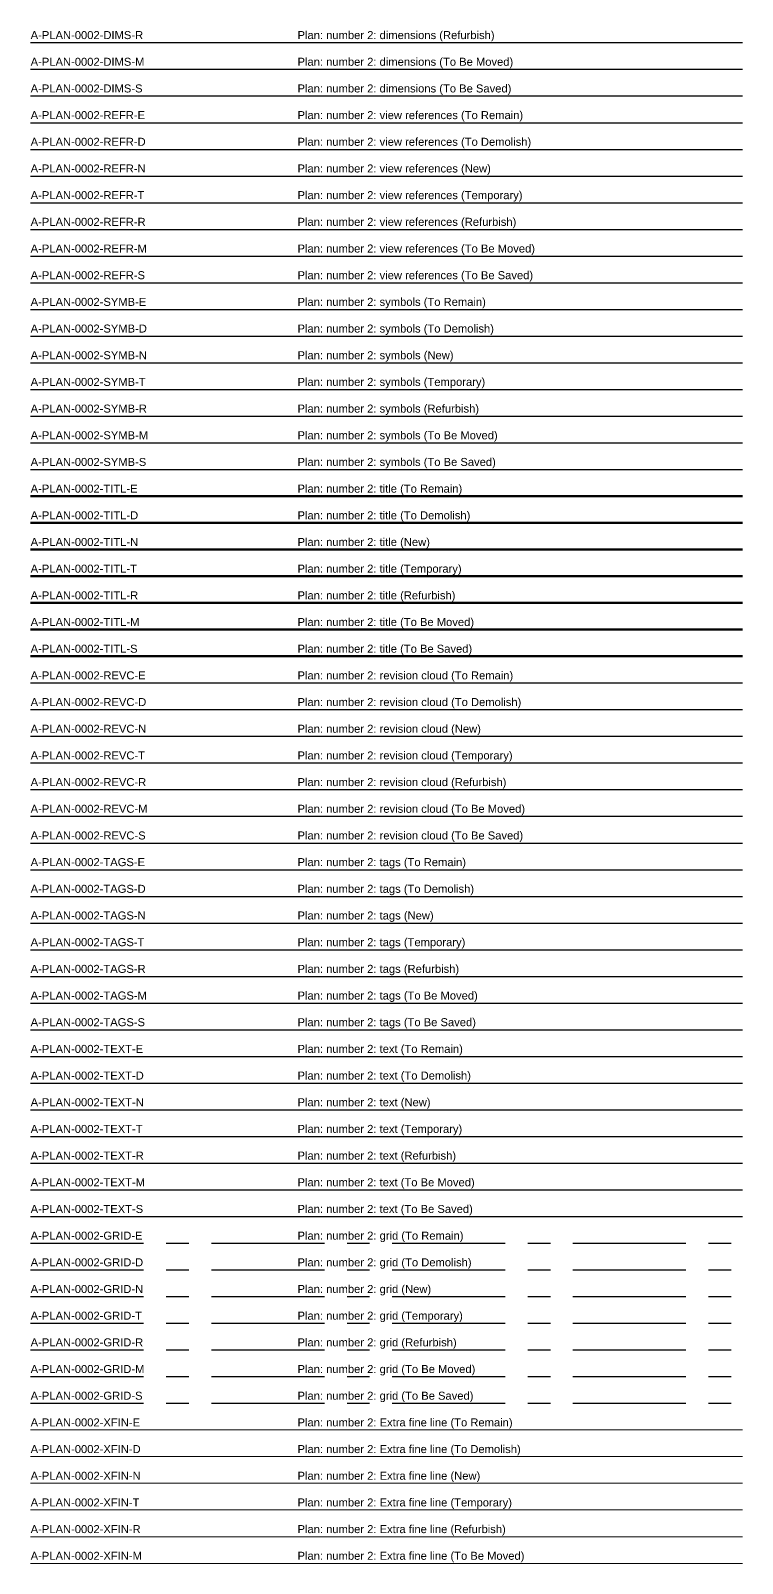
# Model space of a CAD drawing. Header units: millimetres. Extents: x 0 to 200, y -3472 to 3.
# Drawn here: x 0 to 200, y -1732.5 to -1301.6 of the extents above; entities that cross this region are included whole.
import ezdxf

# ---------------------------------------------------------------- set-up
doc = ezdxf.new("R2010")
doc.units = ezdxf.units.MM
doc.linetypes.add('CENTER', pattern=[50.8, 31.75, -6.35, 6.35, -6.35])
for name, color, linetype, lineweight in [('A-PLAN-0002-DIMS-M', 51, 'Continuous', 25), ('A-PLAN-0002-DIMS-R', 131, 'Continuous', 25), ('A-PLAN-0002-DIMS-S', 101, 'Continuous', 25), ('A-PLAN-0002-GRID-D', 11, 'CENTER', 25), ('A-PLAN-0002-GRID-E', 201, 'CENTER', 25), ('A-PLAN-0002-GRID-M', 51, 'CENTER', 25), ('A-PLAN-0002-GRID-N', 171, 'CENTER', 25), ('A-PLAN-0002-GRID-R', 131, 'CENTER', 25), ('A-PLAN-0002-GRID-S', 101, 'CENTER', 25), ('A-PLAN-0002-GRID-T', 31, 'CENTER', 25), ('A-PLAN-0002-REFR-D', 11, 'Continuous', 25), ('A-PLAN-0002-REFR-E', 201, 'Continuous', 25), ('A-PLAN-0002-REFR-M', 51, 'Continuous', 25), ('A-PLAN-0002-REFR-N', 171, 'Continuous', 25), ('A-PLAN-0002-REFR-R', 131, 'Continuous', 25), ('A-PLAN-0002-REFR-S', 101, 'Continuous', 25), ('A-PLAN-0002-REFR-T', 31, 'Continuous', 25), ('A-PLAN-0002-REVC-D', 71, 'Continuous', 25), ('A-PLAN-0002-REVC-E', 71, 'Continuous', 25), ('A-PLAN-0002-REVC-M', 71, 'Continuous', 25), ('A-PLAN-0002-REVC-N', 71, 'Continuous', 25), ('A-PLAN-0002-REVC-R', 71, 'Continuous', 25), ('A-PLAN-0002-REVC-S', 71, 'Continuous', 25), ('A-PLAN-0002-REVC-T', 71, 'Continuous', 25), ('A-PLAN-0002-SYMB-D', 11, 'Continuous', 25), ('A-PLAN-0002-SYMB-E', 201, 'Continuous', 25), ('A-PLAN-0002-SYMB-M', 51, 'Continuous', 25), ('A-PLAN-0002-SYMB-N', 171, 'Continuous', 25), ('A-PLAN-0002-SYMB-R', 131, 'Continuous', 25), ('A-PLAN-0002-SYMB-S', 101, 'Continuous', 25), ('A-PLAN-0002-SYMB-T', 31, 'Continuous', 25), ('A-PLAN-0002-TAGS-D', 11, 'Continuous', 25), ('A-PLAN-0002-TAGS-E', 201, 'Continuous', 25), ('A-PLAN-0002-TAGS-M', 51, 'Continuous', 25), ('A-PLAN-0002-TAGS-N', 171, 'Continuous', 25), ('A-PLAN-0002-TAGS-R', 131, 'Continuous', 25), ('A-PLAN-0002-TAGS-S', 101, 'Continuous', 25), ('A-PLAN-0002-TAGS-T', 31, 'Continuous', 25), ('A-PLAN-0002-TEXT-D', 11, 'Continuous', 25), ('A-PLAN-0002-TEXT-E', 201, 'Continuous', 25), ('A-PLAN-0002-TEXT-M', 51, 'Continuous', 25), ('A-PLAN-0002-TEXT-N', 171, 'Continuous', 25), ('A-PLAN-0002-TEXT-R', 131, 'Continuous', 25), ('A-PLAN-0002-TEXT-S', 101, 'Continuous', 25), ('A-PLAN-0002-TEXT-T', 31, 'Continuous', 25), ('A-PLAN-0002-TITL-D', 13, 'Continuous', 50), ('A-PLAN-0002-TITL-E', 203, 'Continuous', 50), ('A-PLAN-0002-TITL-M', 53, 'Continuous', 50), ('A-PLAN-0002-TITL-N', 173, 'Continuous', 50), ('A-PLAN-0002-TITL-R', 133, 'Continuous', 50), ('A-PLAN-0002-TITL-S', 103, 'Continuous', 50), ('A-PLAN-0002-TITL-T', 33, 'Continuous', 50), ('A-PLAN-0002-XFIN-D', 10, 'Continuous', 13), ('A-PLAN-0002-XFIN-E', 200, 'Continuous', 13), ('A-PLAN-0002-XFIN-M', 50, 'Continuous', 13), ('A-PLAN-0002-XFIN-N', 170, 'Continuous', 13), ('A-PLAN-0002-XFIN-R', 130, 'Continuous', 13), ('A-PLAN-0002-XFIN-T', 30, 'Continuous', 13)]:
    doc.layers.add(name, color=color, linetype=linetype, lineweight=lineweight)
doc.styles.get("Standard").update_dxf_attribs({"font": 'arial.ttf'})

# ---------------------------------------------------------------- blocks, each defined once
blk = doc.blocks.new('Plan-stack')
at = {"layer": 'A-PLAN-0002-DIMS-M'}
blk.add_line((0, -1312.5), (200, -1312.5), dxfattribs=at)
at = {"layer": 'A-PLAN-0002-DIMS-R'}
blk.add_line((0, -1305), (200, -1305), dxfattribs=at)
at = {"layer": 'A-PLAN-0002-DIMS-S'}
blk.add_line((0, -1320), (200, -1320), dxfattribs=at)
at = {"layer": 'A-PLAN-0002-GRID-D'}
blk.add_line((0, -1650), (200, -1650), dxfattribs=at)
at = {"layer": 'A-PLAN-0002-GRID-E'}
blk.add_line((0, -1642.5), (200, -1642.5), dxfattribs=at)
at = {"layer": 'A-PLAN-0002-GRID-M'}
blk.add_line((0, -1680), (200, -1680), dxfattribs=at)
at = {"layer": 'A-PLAN-0002-GRID-N'}
blk.add_line((0, -1657.5), (200, -1657.5), dxfattribs=at)
at = {"layer": 'A-PLAN-0002-GRID-R'}
blk.add_line((0, -1672.5), (200, -1672.5), dxfattribs=at)
at = {"layer": 'A-PLAN-0002-GRID-S'}
blk.add_line((0, -1687.5), (200, -1687.5), dxfattribs=at)
at = {"layer": 'A-PLAN-0002-GRID-T'}
blk.add_line((0, -1665), (200, -1665), dxfattribs=at)
at = {"layer": 'A-PLAN-0002-REFR-D'}
blk.add_line((0, -1335), (200, -1335), dxfattribs=at)
at = {"layer": 'A-PLAN-0002-REFR-E'}
blk.add_line((0, -1327.5), (200, -1327.5), dxfattribs=at)
at = {"layer": 'A-PLAN-0002-REFR-M'}
blk.add_line((0, -1365), (200, -1365), dxfattribs=at)
at = {"layer": 'A-PLAN-0002-REFR-N'}
blk.add_line((0, -1342.5), (200, -1342.5), dxfattribs=at)
at = {"layer": 'A-PLAN-0002-REFR-R'}
blk.add_line((0, -1357.5), (200, -1357.5), dxfattribs=at)
at = {"layer": 'A-PLAN-0002-REFR-S'}
blk.add_line((0, -1372.5), (200, -1372.5), dxfattribs=at)
at = {"layer": 'A-PLAN-0002-REFR-T'}
blk.add_line((0, -1350), (200, -1350), dxfattribs=at)
at = {"layer": 'A-PLAN-0002-REVC-D'}
blk.add_line((0, -1492.5), (200, -1492.5), dxfattribs=at)
at = {"layer": 'A-PLAN-0002-REVC-E'}
blk.add_line((0, -1485), (200, -1485), dxfattribs=at)
at = {"layer": 'A-PLAN-0002-REVC-M'}
blk.add_line((0, -1522.5), (200, -1522.5), dxfattribs=at)
at = {"layer": 'A-PLAN-0002-REVC-N'}
blk.add_line((0, -1500), (200, -1500), dxfattribs=at)
at = {"layer": 'A-PLAN-0002-REVC-R'}
blk.add_line((0, -1515), (200, -1515), dxfattribs=at)
at = {"layer": 'A-PLAN-0002-REVC-S'}
blk.add_line((0, -1530), (200, -1530), dxfattribs=at)
at = {"layer": 'A-PLAN-0002-REVC-T'}
blk.add_line((0, -1507.5), (200, -1507.5), dxfattribs=at)
at = {"layer": 'A-PLAN-0002-SYMB-D'}
blk.add_line((0, -1387.5), (200, -1387.5), dxfattribs=at)
at = {"layer": 'A-PLAN-0002-SYMB-E'}
blk.add_line((0, -1380), (200, -1380), dxfattribs=at)
at = {"layer": 'A-PLAN-0002-SYMB-M'}
blk.add_line((0, -1417.5), (200, -1417.5), dxfattribs=at)
at = {"layer": 'A-PLAN-0002-SYMB-N'}
blk.add_line((0, -1395), (200, -1395), dxfattribs=at)
at = {"layer": 'A-PLAN-0002-SYMB-R'}
blk.add_line((0, -1410), (200, -1410), dxfattribs=at)
at = {"layer": 'A-PLAN-0002-SYMB-S'}
blk.add_line((0, -1425), (200, -1425), dxfattribs=at)
at = {"layer": 'A-PLAN-0002-SYMB-T'}
blk.add_line((0, -1402.5), (200, -1402.5), dxfattribs=at)
at = {"layer": 'A-PLAN-0002-TAGS-D'}
blk.add_line((0, -1545), (200, -1545), dxfattribs=at)
at = {"layer": 'A-PLAN-0002-TAGS-E'}
blk.add_line((0, -1537.5), (200, -1537.5), dxfattribs=at)
at = {"layer": 'A-PLAN-0002-TAGS-M'}
blk.add_line((0, -1575), (200, -1575), dxfattribs=at)
at = {"layer": 'A-PLAN-0002-TAGS-N'}
blk.add_line((0, -1552.5), (200, -1552.5), dxfattribs=at)
at = {"layer": 'A-PLAN-0002-TAGS-R'}
blk.add_line((0, -1567.5), (200, -1567.5), dxfattribs=at)
at = {"layer": 'A-PLAN-0002-TAGS-S'}
blk.add_line((0, -1582.5), (200, -1582.5), dxfattribs=at)
at = {"layer": 'A-PLAN-0002-TAGS-T'}
blk.add_line((0, -1560), (200, -1560), dxfattribs=at)
at = {"layer": 'A-PLAN-0002-TEXT-D'}
blk.add_line((0, -1597.5), (200, -1597.5), dxfattribs=at)
at = {"layer": 'A-PLAN-0002-TEXT-E'}
blk.add_line((0, -1590), (200, -1590), dxfattribs=at)
at = {"layer": 'A-PLAN-0002-TEXT-M'}
blk.add_line((0, -1627.5), (200, -1627.5), dxfattribs=at)
at = {"layer": 'A-PLAN-0002-TEXT-N'}
blk.add_line((0, -1605), (200, -1605), dxfattribs=at)
at = {"layer": 'A-PLAN-0002-TEXT-R'}
blk.add_line((0, -1620), (200, -1620), dxfattribs=at)
at = {"layer": 'A-PLAN-0002-TEXT-S'}
blk.add_line((0, -1635), (200, -1635), dxfattribs=at)
at = {"layer": 'A-PLAN-0002-TEXT-T'}
blk.add_line((0, -1612.5), (200, -1612.5), dxfattribs=at)
at = {"layer": 'A-PLAN-0002-TITL-D'}
blk.add_line((0, -1440), (200, -1440), dxfattribs=at)
at = {"layer": 'A-PLAN-0002-TITL-E'}
blk.add_line((0, -1432.5), (200, -1432.5), dxfattribs=at)
at = {"layer": 'A-PLAN-0002-TITL-M'}
blk.add_line((0, -1470), (200, -1470), dxfattribs=at)
at = {"layer": 'A-PLAN-0002-TITL-N'}
blk.add_line((0, -1447.5), (200, -1447.5), dxfattribs=at)
at = {"layer": 'A-PLAN-0002-TITL-R'}
blk.add_line((0, -1462.5), (200, -1462.5), dxfattribs=at)
at = {"layer": 'A-PLAN-0002-TITL-S'}
blk.add_line((0, -1477.5), (200, -1477.5), dxfattribs=at)
at = {"layer": 'A-PLAN-0002-TITL-T'}
blk.add_line((0, -1455), (200, -1455), dxfattribs=at)
at = {"layer": 'A-PLAN-0002-XFIN-D'}
blk.add_line((0, -1702.5), (200, -1702.5), dxfattribs=at)
at = {"layer": 'A-PLAN-0002-XFIN-E'}
blk.add_line((0, -1695), (200, -1695), dxfattribs=at)
at = {"layer": 'A-PLAN-0002-XFIN-M'}
blk.add_line((0, -1732.5), (200, -1732.5), dxfattribs=at)
at = {"layer": 'A-PLAN-0002-XFIN-N'}
blk.add_line((0, -1710), (200, -1710), dxfattribs=at)
at = {"layer": 'A-PLAN-0002-XFIN-R'}
blk.add_line((0, -1725), (200, -1725), dxfattribs=at)
at = {"layer": 'A-PLAN-0002-XFIN-T'}
blk.add_line((0, -1717.5), (200, -1717.5), dxfattribs=at)
at = {"layer": 'A-PLAN-0002-DIMS-M'}
for s, p in [('A-PLAN-0002-DIMS-M', (0, -1311.5)), ('Plan: number 2: dimensions (To Be Moved)', (75, -1311.5))]:
    blk.add_text(s, height=2.25, dxfattribs=at).set_placement(p)
at = {"layer": 'A-PLAN-0002-DIMS-R'}
for s, p in [('A-PLAN-0002-DIMS-R', (0, -1304)), ('Plan: number 2: dimensions (Refurbish)', (75, -1304))]:
    blk.add_text(s, height=2.25, dxfattribs=at).set_placement(p)
at = {"layer": 'A-PLAN-0002-DIMS-S'}
for s, p in [('A-PLAN-0002-DIMS-S', (0, -1319)), ('Plan: number 2: dimensions (To Be Saved)', (75, -1319))]:
    blk.add_text(s, height=2.25, dxfattribs=at).set_placement(p)
at = {"layer": 'A-PLAN-0002-GRID-D'}
for s, p in [('A-PLAN-0002-GRID-D', (0, -1649)), ('Plan: number 2: grid (To Demolish)', (75, -1649))]:
    blk.add_text(s, height=2.25, dxfattribs=at).set_placement(p)
at = {"layer": 'A-PLAN-0002-GRID-E'}
for s, p in [('A-PLAN-0002-GRID-E', (0, -1641.5)), ('Plan: number 2: grid (To Remain)', (75, -1641.5))]:
    blk.add_text(s, height=2.25, dxfattribs=at).set_placement(p)
at = {"layer": 'A-PLAN-0002-GRID-M'}
for s, p in [('A-PLAN-0002-GRID-M', (0, -1679)), ('Plan: number 2: grid (To Be Moved)', (75, -1679))]:
    blk.add_text(s, height=2.25, dxfattribs=at).set_placement(p)
at = {"layer": 'A-PLAN-0002-GRID-N'}
for s, p in [('A-PLAN-0002-GRID-N', (0, -1656.5)), ('Plan: number 2: grid (New)', (75, -1656.5))]:
    blk.add_text(s, height=2.25, dxfattribs=at).set_placement(p)
at = {"layer": 'A-PLAN-0002-GRID-R'}
for s, p in [('A-PLAN-0002-GRID-R', (0, -1671.5)), ('Plan: number 2: grid (Refurbish)', (75, -1671.5))]:
    blk.add_text(s, height=2.25, dxfattribs=at).set_placement(p)
at = {"layer": 'A-PLAN-0002-GRID-S'}
for s, p in [('A-PLAN-0002-GRID-S', (0, -1686.5)), ('Plan: number 2: grid (To Be Saved)', (75, -1686.5))]:
    blk.add_text(s, height=2.25, dxfattribs=at).set_placement(p)
at = {"layer": 'A-PLAN-0002-GRID-T'}
for s, p in [('A-PLAN-0002-GRID-T', (0, -1664)), ('Plan: number 2: grid (Temporary)', (75, -1664))]:
    blk.add_text(s, height=2.25, dxfattribs=at).set_placement(p)
at = {"layer": 'A-PLAN-0002-REFR-D'}
for s, p in [('A-PLAN-0002-REFR-D', (0, -1334)), ('Plan: number 2: view references (To Demolish)', (75, -1334))]:
    blk.add_text(s, height=2.25, dxfattribs=at).set_placement(p)
at = {"layer": 'A-PLAN-0002-REFR-E'}
for s, p in [('A-PLAN-0002-REFR-E', (0, -1326.5)), ('Plan: number 2: view references (To Remain)', (75, -1326.5))]:
    blk.add_text(s, height=2.25, dxfattribs=at).set_placement(p)
at = {"layer": 'A-PLAN-0002-REFR-M'}
for s, p in [('A-PLAN-0002-REFR-M', (0, -1364)), ('Plan: number 2: view references (To Be Moved)', (75, -1364))]:
    blk.add_text(s, height=2.25, dxfattribs=at).set_placement(p)
at = {"layer": 'A-PLAN-0002-REFR-N'}
for s, p in [('A-PLAN-0002-REFR-N', (0, -1341.5)), ('Plan: number 2: view references (New)', (75, -1341.5))]:
    blk.add_text(s, height=2.25, dxfattribs=at).set_placement(p)
at = {"layer": 'A-PLAN-0002-REFR-R'}
for s, p in [('A-PLAN-0002-REFR-R', (0, -1356.5)), ('Plan: number 2: view references (Refurbish)', (75, -1356.5))]:
    blk.add_text(s, height=2.25, dxfattribs=at).set_placement(p)
at = {"layer": 'A-PLAN-0002-REFR-S'}
for s, p in [('A-PLAN-0002-REFR-S', (0, -1371.5)), ('Plan: number 2: view references (To Be Saved)', (75, -1371.5))]:
    blk.add_text(s, height=2.25, dxfattribs=at).set_placement(p)
at = {"layer": 'A-PLAN-0002-REFR-T'}
for s, p in [('A-PLAN-0002-REFR-T', (0, -1349)), ('Plan: number 2: view references (Temporary)', (75, -1349))]:
    blk.add_text(s, height=2.25, dxfattribs=at).set_placement(p)
at = {"layer": 'A-PLAN-0002-REVC-D'}
for s, p in [('A-PLAN-0002-REVC-D', (0, -1491.5)), ('Plan: number 2: revision cloud (To Demolish)', (75, -1491.5))]:
    blk.add_text(s, height=2.25, dxfattribs=at).set_placement(p)
at = {"layer": 'A-PLAN-0002-REVC-E'}
for s, p in [('A-PLAN-0002-REVC-E', (0, -1484)), ('Plan: number 2: revision cloud (To Remain)', (75, -1484))]:
    blk.add_text(s, height=2.25, dxfattribs=at).set_placement(p)
at = {"layer": 'A-PLAN-0002-REVC-M'}
for s, p in [('A-PLAN-0002-REVC-M', (0, -1521.5)), ('Plan: number 2: revision cloud (To Be Moved)', (75, -1521.5))]:
    blk.add_text(s, height=2.25, dxfattribs=at).set_placement(p)
at = {"layer": 'A-PLAN-0002-REVC-N'}
for s, p in [('A-PLAN-0002-REVC-N', (0, -1499)), ('Plan: number 2: revision cloud (New)', (75, -1499))]:
    blk.add_text(s, height=2.25, dxfattribs=at).set_placement(p)
at = {"layer": 'A-PLAN-0002-REVC-R'}
for s, p in [('A-PLAN-0002-REVC-R', (0, -1514)), ('Plan: number 2: revision cloud (Refurbish)', (75, -1514))]:
    blk.add_text(s, height=2.25, dxfattribs=at).set_placement(p)
at = {"layer": 'A-PLAN-0002-REVC-S'}
for s, p in [('A-PLAN-0002-REVC-S', (0, -1529)), ('Plan: number 2: revision cloud (To Be Saved)', (75, -1529))]:
    blk.add_text(s, height=2.25, dxfattribs=at).set_placement(p)
at = {"layer": 'A-PLAN-0002-REVC-T'}
for s, p in [('A-PLAN-0002-REVC-T', (0, -1506.5)), ('Plan: number 2: revision cloud (Temporary)', (75, -1506.5))]:
    blk.add_text(s, height=2.25, dxfattribs=at).set_placement(p)
at = {"layer": 'A-PLAN-0002-SYMB-D'}
for s, p in [('A-PLAN-0002-SYMB-D', (0, -1386.5)), ('Plan: number 2: symbols (To Demolish)', (75, -1386.5))]:
    blk.add_text(s, height=2.25, dxfattribs=at).set_placement(p)
at = {"layer": 'A-PLAN-0002-SYMB-E'}
for s, p in [('A-PLAN-0002-SYMB-E', (0, -1379)), ('Plan: number 2: symbols (To Remain)', (75, -1379))]:
    blk.add_text(s, height=2.25, dxfattribs=at).set_placement(p)
at = {"layer": 'A-PLAN-0002-SYMB-M'}
for s, p in [('A-PLAN-0002-SYMB-M', (0, -1416.5)), ('Plan: number 2: symbols (To Be Moved)', (75, -1416.5))]:
    blk.add_text(s, height=2.25, dxfattribs=at).set_placement(p)
at = {"layer": 'A-PLAN-0002-SYMB-N'}
for s, p in [('Plan: number 2: symbols (New)', (75, -1394)), ('A-PLAN-0002-SYMB-N', (0, -1394))]:
    blk.add_text(s, height=2.25, dxfattribs=at).set_placement(p)
at = {"layer": 'A-PLAN-0002-SYMB-R'}
for s, p in [('A-PLAN-0002-SYMB-R', (0, -1409)), ('Plan: number 2: symbols (Refurbish)', (75, -1409))]:
    blk.add_text(s, height=2.25, dxfattribs=at).set_placement(p)
at = {"layer": 'A-PLAN-0002-SYMB-S'}
for s, p in [('A-PLAN-0002-SYMB-S', (0, -1424)), ('Plan: number 2: symbols (To Be Saved)', (75, -1424))]:
    blk.add_text(s, height=2.25, dxfattribs=at).set_placement(p)
at = {"layer": 'A-PLAN-0002-SYMB-T'}
for s, p in [('A-PLAN-0002-SYMB-T', (0, -1401.5)), ('Plan: number 2: symbols (Temporary)', (75, -1401.5))]:
    blk.add_text(s, height=2.25, dxfattribs=at).set_placement(p)
at = {"layer": 'A-PLAN-0002-TAGS-D'}
for s, p in [('A-PLAN-0002-TAGS-D', (0, -1544)), ('Plan: number 2: tags (To Demolish)', (75, -1544))]:
    blk.add_text(s, height=2.25, dxfattribs=at).set_placement(p)
at = {"layer": 'A-PLAN-0002-TAGS-E'}
for s, p in [('A-PLAN-0002-TAGS-E', (0, -1536.5)), ('Plan: number 2: tags (To Remain)', (75, -1536.5))]:
    blk.add_text(s, height=2.25, dxfattribs=at).set_placement(p)
at = {"layer": 'A-PLAN-0002-TAGS-M'}
for s, p in [('A-PLAN-0002-TAGS-M', (0, -1574)), ('Plan: number 2: tags (To Be Moved)', (75, -1574))]:
    blk.add_text(s, height=2.25, dxfattribs=at).set_placement(p)
at = {"layer": 'A-PLAN-0002-TAGS-N'}
for s, p in [('A-PLAN-0002-TAGS-N', (0, -1551.5)), ('Plan: number 2: tags (New)', (75, -1551.5))]:
    blk.add_text(s, height=2.25, dxfattribs=at).set_placement(p)
at = {"layer": 'A-PLAN-0002-TAGS-R'}
for s, p in [('A-PLAN-0002-TAGS-R', (0, -1566.5)), ('Plan: number 2: tags (Refurbish)', (75, -1566.5))]:
    blk.add_text(s, height=2.25, dxfattribs=at).set_placement(p)
at = {"layer": 'A-PLAN-0002-TAGS-S'}
for s, p in [('A-PLAN-0002-TAGS-S', (0, -1581.5)), ('Plan: number 2: tags (To Be Saved)', (75, -1581.5))]:
    blk.add_text(s, height=2.25, dxfattribs=at).set_placement(p)
at = {"layer": 'A-PLAN-0002-TAGS-T'}
for s, p in [('A-PLAN-0002-TAGS-T', (0, -1559)), ('Plan: number 2: tags (Temporary)', (75, -1559))]:
    blk.add_text(s, height=2.25, dxfattribs=at).set_placement(p)
at = {"layer": 'A-PLAN-0002-TEXT-D'}
for s, p in [('A-PLAN-0002-TEXT-D', (0, -1596.5)), ('Plan: number 2: text (To Demolish)', (75, -1596.5))]:
    blk.add_text(s, height=2.25, dxfattribs=at).set_placement(p)
at = {"layer": 'A-PLAN-0002-TEXT-E'}
for s, p in [('A-PLAN-0002-TEXT-E', (0, -1589)), ('Plan: number 2: text (To Remain)', (75, -1589))]:
    blk.add_text(s, height=2.25, dxfattribs=at).set_placement(p)
at = {"layer": 'A-PLAN-0002-TEXT-M'}
for s, p in [('A-PLAN-0002-TEXT-M', (0, -1626.5)), ('Plan: number 2: text (To Be Moved)', (75, -1626.5))]:
    blk.add_text(s, height=2.25, dxfattribs=at).set_placement(p)
at = {"layer": 'A-PLAN-0002-TEXT-N'}
for s, p in [('A-PLAN-0002-TEXT-N', (0, -1604)), ('Plan: number 2: text (New)', (75, -1604))]:
    blk.add_text(s, height=2.25, dxfattribs=at).set_placement(p)
at = {"layer": 'A-PLAN-0002-TEXT-R'}
for s, p in [('A-PLAN-0002-TEXT-R', (0, -1619)), ('Plan: number 2: text (Refurbish)', (75, -1619))]:
    blk.add_text(s, height=2.25, dxfattribs=at).set_placement(p)
at = {"layer": 'A-PLAN-0002-TEXT-S'}
for s, p in [('A-PLAN-0002-TEXT-S', (0, -1634)), ('Plan: number 2: text (To Be Saved)', (75, -1634))]:
    blk.add_text(s, height=2.25, dxfattribs=at).set_placement(p)
at = {"layer": 'A-PLAN-0002-TEXT-T'}
for s, p in [('A-PLAN-0002-TEXT-T', (0, -1611.5)), ('Plan: number 2: text (Temporary)', (75, -1611.5))]:
    blk.add_text(s, height=2.25, dxfattribs=at).set_placement(p)
at = {"layer": 'A-PLAN-0002-TITL-D'}
for s, p in [('A-PLAN-0002-TITL-D', (0, -1439)), ('Plan: number 2: title (To Demolish)', (75, -1439))]:
    blk.add_text(s, height=2.25, dxfattribs=at).set_placement(p)
at = {"layer": 'A-PLAN-0002-TITL-E'}
for s, p in [('A-PLAN-0002-TITL-E', (0, -1431.5)), ('Plan: number 2: title (To Remain)', (75, -1431.5))]:
    blk.add_text(s, height=2.25, dxfattribs=at).set_placement(p)
at = {"layer": 'A-PLAN-0002-TITL-M'}
for s, p in [('A-PLAN-0002-TITL-M', (0, -1469)), ('Plan: number 2: title (To Be Moved)', (75, -1469))]:
    blk.add_text(s, height=2.25, dxfattribs=at).set_placement(p)
at = {"layer": 'A-PLAN-0002-TITL-N'}
for s, p in [('A-PLAN-0002-TITL-N', (0, -1446.5)), ('Plan: number 2: title (New)', (75, -1446.5))]:
    blk.add_text(s, height=2.25, dxfattribs=at).set_placement(p)
at = {"layer": 'A-PLAN-0002-TITL-R'}
for s, p in [('A-PLAN-0002-TITL-R', (0, -1461.5)), ('Plan: number 2: title (Refurbish)', (75, -1461.5))]:
    blk.add_text(s, height=2.25, dxfattribs=at).set_placement(p)
at = {"layer": 'A-PLAN-0002-TITL-S'}
for s, p in [('A-PLAN-0002-TITL-S', (0, -1476.5)), ('Plan: number 2: title (To Be Saved)', (75, -1476.5))]:
    blk.add_text(s, height=2.25, dxfattribs=at).set_placement(p)
at = {"layer": 'A-PLAN-0002-TITL-T'}
for s, p in [('A-PLAN-0002-TITL-T', (0, -1454)), ('Plan: number 2: title (Temporary)', (75, -1454))]:
    blk.add_text(s, height=2.25, dxfattribs=at).set_placement(p)
at = {"layer": 'A-PLAN-0002-XFIN-D'}
for s, p in [('A-PLAN-0002-XFIN-D', (0, -1701.5)), ('Plan: number 2: Extra fine line (To Demolish)', (75, -1701.5))]:
    blk.add_text(s, height=2.25, dxfattribs=at).set_placement(p)
at = {"layer": 'A-PLAN-0002-XFIN-E'}
for s, p in [('A-PLAN-0002-XFIN-E', (0, -1694)), ('Plan: number 2: Extra fine line (To Remain)', (75, -1694))]:
    blk.add_text(s, height=2.25, dxfattribs=at).set_placement(p)
at = {"layer": 'A-PLAN-0002-XFIN-M'}
for s, p in [('A-PLAN-0002-XFIN-M', (0, -1731.5)), ('Plan: number 2: Extra fine line (To Be Moved)', (75, -1731.5))]:
    blk.add_text(s, height=2.25, dxfattribs=at).set_placement(p)
at = {"layer": 'A-PLAN-0002-XFIN-N'}
for s, p in [('A-PLAN-0002-XFIN-N', (0, -1709)), ('Plan: number 2: Extra fine line (New)', (75, -1709))]:
    blk.add_text(s, height=2.25, dxfattribs=at).set_placement(p)
at = {"layer": 'A-PLAN-0002-XFIN-R'}
for s, p in [('A-PLAN-0002-XFIN-R', (0, -1724)), ('Plan: number 2: Extra fine line (Refurbish)', (75, -1724))]:
    blk.add_text(s, height=2.25, dxfattribs=at).set_placement(p)
at = {"layer": 'A-PLAN-0002-XFIN-T'}
for s, p in [('A-PLAN-0002-XFIN-T', (0, -1716.5)), ('Plan: number 2: Extra fine line (Temporary)', (75, -1716.5))]:
    blk.add_text(s, height=2.25, dxfattribs=at).set_placement(p)

msp = doc.modelspace()

# ---------------------------------------------------------------- block references
msp.add_blockref('Plan-stack', (0, 0))

doc.saveas('drawing.dxf')
